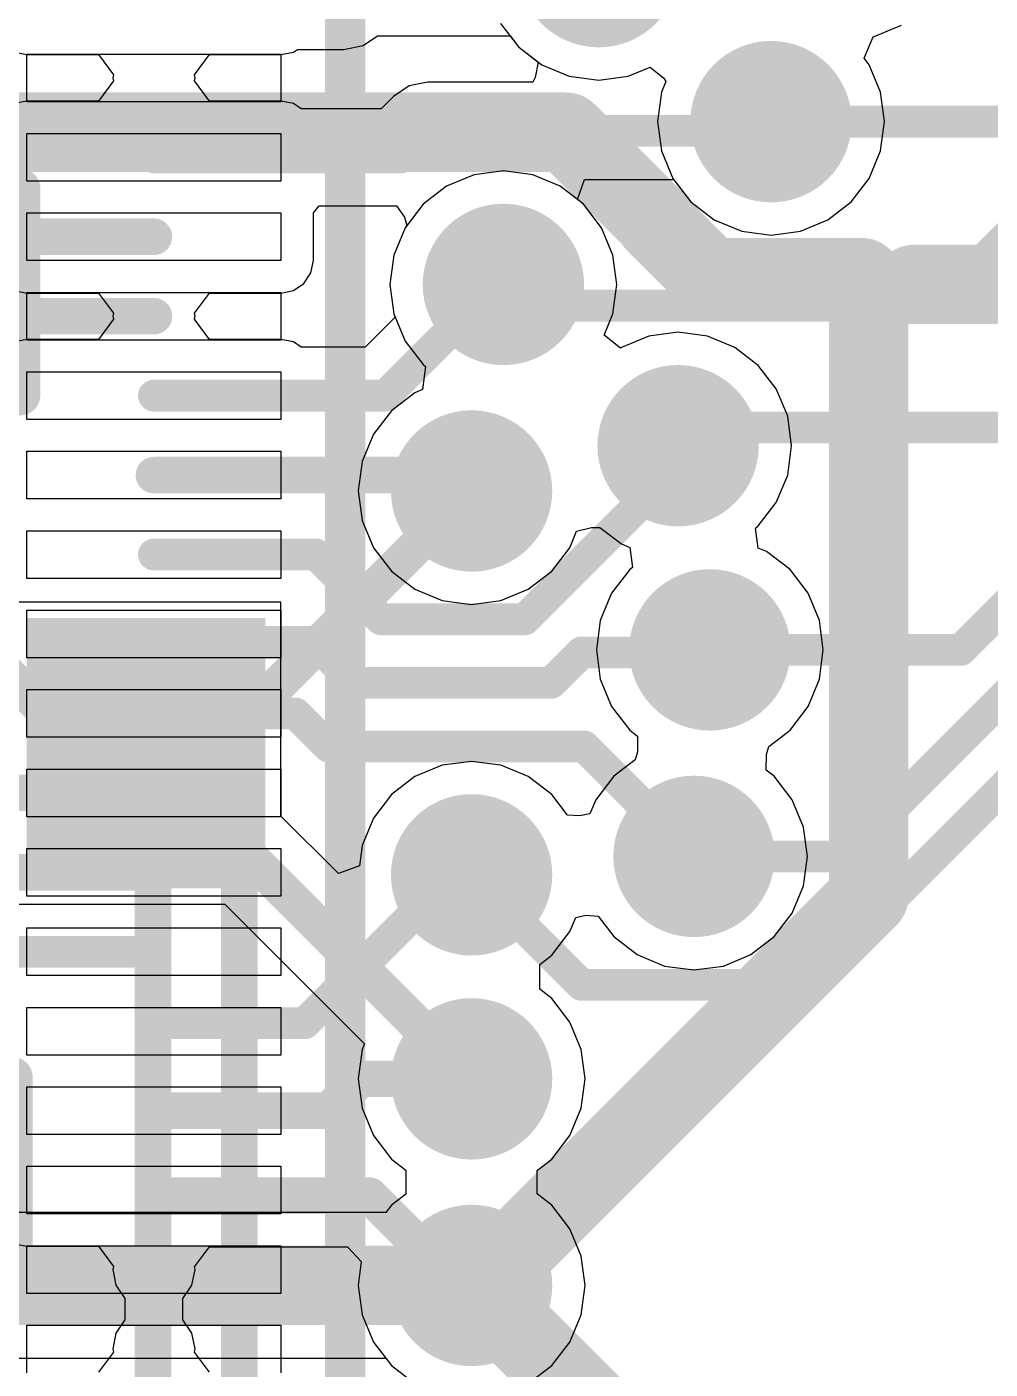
# Model space of a CAD drawing. Header units: millimetres. Extents: x 0 to 7.44, y -3.03 to 0.
# Drawn here: x 1.1614 to 1.4002, y -1.5522 to -1.2196 of the extents above; entities that cross this region are included whole.
import ezdxf

# ---------------------------------------------------------------- set-up
doc = ezdxf.new("R2010")
doc.units = ezdxf.units.MM
doc.header["$MEASUREMENT"] = 0
for name, color, linetype in [('BottomLayer', 5, 'Continuous'), ('BottomOverlay', 54, 'Continuous'), ('BottomPaste', 16, 'Continuous'), ('BottomSolder', 6, 'Continuous'), ('MidLayer1', 16, 'Continuous'), ('MidLayer2', 76, 'Continuous'), ('MultiLayer', 9, 'Continuous'), ('TopLayer', 1, 'Continuous'), ('TopOverlay', 2, 'Continuous'), ('ViaHoleLayer', 16, 'Continuous')]:
    doc.layers.add(name, color=color, linetype=linetype)

# ---------------------------------------------------------------- blocks, each defined once
blk = doc.blocks.new('EP4CE22E22C8N_31')
at = {"layer": 'TopLayer'}
for p, q in [((0.38976, 0.08268), (0.38976, 0.09449)), ((0.38976, 0.08268), (0.38976, 0.09449)), ((0.45276, 0.09449), (0.45276, 0.08268)), ((0.45276, 0.09449), (0.45276, 0.08268)), ((0.45276, 0.08268), (0.38976, 0.08268)), ((0.45276, 0.08268), (0.38976, 0.08268)), ((0.38976, 0.06299), (0.38976, 0.0748)), ((0.38976, 0.0748), (0.45276, 0.0748)), ((0.38976, 0.06299), (0.38976, 0.0748)), ((0.38976, 0.0748), (0.45276, 0.0748)), ((0.45276, 0.0748), (0.45276, 0.06299)), ((0.45276, 0.0748), (0.45276, 0.06299)), ((0.45276, 0.06299), (0.38976, 0.06299)), ((0.45276, 0.06299), (0.38976, 0.06299)), ((0.38976, 0.04331), (0.38976, 0.05512)), ((0.38976, 0.05512), (0.45276, 0.05512)), ((0.38976, 0.04331), (0.38976, 0.05512)), ((0.38976, 0.05512), (0.45276, 0.05512)), ((0.45276, 0.05512), (0.45276, 0.04331)), ((0.45276, 0.05512), (0.45276, 0.04331)), ((0.45276, 0.04331), (0.38976, 0.04331)), ((0.45276, 0.04331), (0.38976, 0.04331)), ((0.38976, 0.02362), (0.38976, 0.03543)), ((0.38976, 0.03543), (0.45276, 0.03543)), ((0.38976, 0.02362), (0.38976, 0.03543)), ((0.38976, 0.03543), (0.45276, 0.03543)), ((0.45276, 0.03543), (0.45276, 0.02362)), ((0.45276, 0.03543), (0.45276, 0.02362)), ((0.45276, 0.02362), (0.38976, 0.02362)), ((0.45276, 0.02362), (0.38976, 0.02362)), ((0.38976, 0.00394), (0.38976, 0.01575)), ((0.38976, 0.01575), (0.45276, 0.01575)), ((0.38976, 0.00394), (0.38976, 0.01575)), ((0.38976, 0.01575), (0.45276, 0.01575)), ((0.45276, 0.01575), (0.45276, 0.00394)), ((0.45276, 0.01575), (0.45276, 0.00394)), ((0.45276, 0.00394), (0.38976, 0.00394)), ((0.45276, 0.00394), (0.38976, 0.00394)), ((0.38976, -0.01575), (0.38976, -0.00394)), ((0.38976, -0.00394), (0.45276, -0.00394)), ((0.38976, -0.01575), (0.38976, -0.00394)), ((0.38976, -0.00394), (0.45276, -0.00394)), ((0.45276, -0.00394), (0.45276, -0.01575)), ((0.45276, -0.00394), (0.45276, -0.01575)), ((0.45276, -0.01575), (0.38976, -0.01575)), ((0.45276, -0.01575), (0.38976, -0.01575)), ((0.38976, -0.03543), (0.38976, -0.02362)), ((0.38976, -0.02362), (0.45276, -0.02362)), ((0.38976, -0.03543), (0.38976, -0.02362)), ((0.38976, -0.02362), (0.45276, -0.02362)), ((0.45276, -0.02362), (0.45276, -0.03543)), ((0.45276, -0.02362), (0.45276, -0.03543)), ((0.45276, -0.03543), (0.38976, -0.03543)), ((0.45276, -0.03543), (0.38976, -0.03543)), ((0.38976, -0.05512), (0.38976, -0.04331)), ((0.38976, -0.04331), (0.45276, -0.04331)), ((0.38976, -0.05512), (0.38976, -0.04331)), ((0.38976, -0.04331), (0.45276, -0.04331)), ((0.45276, -0.04331), (0.45276, -0.05512)), ((0.45276, -0.04331), (0.45276, -0.05512)), ((0.45276, -0.05512), (0.38976, -0.05512)), ((0.45276, -0.05512), (0.38976, -0.05512)), ((0.38976, -0.0748), (0.38976, -0.06299)), ((0.38976, -0.06299), (0.45276, -0.06299)), ((0.38976, -0.0748), (0.38976, -0.06299)), ((0.38976, -0.06299), (0.45276, -0.06299)), ((0.45276, -0.06299), (0.45276, -0.0748)), ((0.45276, -0.06299), (0.45276, -0.0748)), ((0.45276, -0.0748), (0.38976, -0.0748)), ((0.45276, -0.0748), (0.38976, -0.0748)), ((0.38976, -0.09449), (0.38976, -0.08268)), ((0.38976, -0.08268), (0.45276, -0.08268)), ((0.38976, -0.09449), (0.38976, -0.08268)), ((0.38976, -0.08268), (0.45276, -0.08268)), ((0.45276, -0.08268), (0.45276, -0.09449)), ((0.45276, -0.08268), (0.45276, -0.09449)), ((0.45276, -0.09449), (0.38976, -0.09449)), ((0.45276, -0.09449), (0.38976, -0.09449)), ((0.38976, -0.11417), (0.38976, -0.10236)), ((0.38976, -0.10236), (0.45276, -0.10236)), ((0.38976, -0.11417), (0.38976, -0.10236)), ((0.38976, -0.10236), (0.45276, -0.10236)), ((0.45276, -0.10236), (0.45276, -0.11417)), ((0.45276, -0.10236), (0.45276, -0.11417)), ((0.45276, -0.11417), (0.38976, -0.11417)), ((0.45276, -0.11417), (0.38976, -0.11417)), ((0.38976, -0.13386), (0.38976, -0.12205)), ((0.38976, -0.12205), (0.45276, -0.12205)), ((0.38976, -0.13386), (0.38976, -0.12205)), ((0.38976, -0.12205), (0.45276, -0.12205)), ((0.45276, -0.12205), (0.45276, -0.13386)), ((0.45276, -0.12205), (0.45276, -0.13386)), ((0.45276, -0.13386), (0.38976, -0.13386)), ((0.45276, -0.13386), (0.38976, -0.13386)), ((0.38976, -0.15354), (0.38976, -0.14173)), ((0.38976, -0.14173), (0.45276, -0.14173)), ((0.38976, -0.15354), (0.38976, -0.14173)), ((0.38976, -0.14173), (0.45276, -0.14173)), ((0.45276, -0.14173), (0.45276, -0.15354)), ((0.45276, -0.14173), (0.45276, -0.15354)), ((0.45276, -0.15354), (0.38976, -0.15354)), ((0.45276, -0.15354), (0.38976, -0.15354)), ((0.38976, -0.17323), (0.38976, -0.16142)), ((0.38976, -0.16142), (0.45276, -0.16142)), ((0.38976, -0.17323), (0.38976, -0.16142)), ((0.38976, -0.16142), (0.45276, -0.16142)), ((0.45276, -0.16142), (0.45276, -0.17323)), ((0.45276, -0.16142), (0.45276, -0.17323)), ((0.45276, -0.17323), (0.38976, -0.17323)), ((0.45276, -0.17323), (0.38976, -0.17323)), ((0.38976, -0.19291), (0.38976, -0.1811)), ((0.38976, -0.1811), (0.45276, -0.1811)), ((0.38976, -0.19291), (0.38976, -0.1811)), ((0.38976, -0.1811), (0.45276, -0.1811)), ((0.45276, -0.1811), (0.45276, -0.19291)), ((0.45276, -0.1811), (0.45276, -0.19291)), ((0.45276, -0.19291), (0.38976, -0.19291)), ((0.45276, -0.19291), (0.38976, -0.19291)), ((0.38976, -0.2126), (0.38976, -0.20079)), ((0.38976, -0.20079), (0.45276, -0.20079)), ((0.38976, -0.2126), (0.38976, -0.20079)), ((0.38976, -0.20079), (0.45276, -0.20079)), ((0.45276, -0.20079), (0.45276, -0.2126)), ((0.45276, -0.20079), (0.45276, -0.2126)), ((0.45276, -0.2126), (0.38976, -0.2126)), ((0.45276, -0.2126), (0.38976, -0.2126)), ((0.38976, -0.23228), (0.38976, -0.22047)), ((0.38976, -0.22047), (0.45276, -0.22047)), ((0.38976, -0.23228), (0.38976, -0.22047)), ((0.38976, -0.22047), (0.45276, -0.22047)), ((0.45276, -0.22047), (0.45276, -0.23228)), ((0.45276, -0.22047), (0.45276, -0.23228)), ((0.45276, -0.23228), (0.38976, -0.23228)), ((0.45276, -0.23228), (0.38976, -0.23228))]:
    blk.add_line(p, q, dxfattribs=at)
at = {"layer": 'TopLayer', "const_width": 0.0000005}
for points in [[(0.42126, 0.08858, 1), (0.42126, 0.08858, 1)], [(0.42126, 0.0689, 1), (0.42126, 0.0689, 1)], [(0.42126, 0.04921, 1), (0.42126, 0.04921, 1)], [(0.42126, 0.02953, 1), (0.42126, 0.02953, 1)], [(0.42126, 0.00984, 1), (0.42126, 0.00984, 1)], [(0.42126, -0.00984, 1), (0.42126, -0.00984, 1)], [(0.42126, -0.02953, 1), (0.42126, -0.02953, 1)], [(0.42126, -0.04921, 1), (0.42126, -0.04921, 1)], [(0.42126, -0.0689, 1), (0.42126, -0.0689, 1)], [(0.42126, -0.08858, 1), (0.42126, -0.08858, 1)], [(0.42126, -0.10827, 1), (0.42126, -0.10827, 1)], [(0.42126, -0.12795, 1), (0.42126, -0.12795, 1)], [(0.42126, -0.14764, 1), (0.42126, -0.14764, 1)], [(0.42126, -0.16732, 1), (0.42126, -0.16732, 1)], [(0.42126, -0.18701, 1), (0.42126, -0.18701, 1)], [(0.42126, -0.20669, 1), (0.42126, -0.20669, 1)], [(0.42126, -0.22638, 1), (0.42126, -0.22638, 1)]]:
    blk.add_lwpolyline(points, format="xyb", close=True, dxfattribs=at)
at = {"layer": 'TopOverlay', "const_width": 0.01}
blk.add_lwpolyline([(0.37389, 0.37398), (0.37389, -0.37398)], dxfattribs=at)
blk = doc.blocks.new('CAP_0805_B_128')
at = {"layer": 'BottomLayer'}
for points in [[(-0.05511, -0.02953), (-0.00393, -0.02953), (-0.05511, 0.02953), (-0.00393, 0.02953)], [(0.0197, -0.02953), (0.07088, -0.02953), (0.0197, 0.02953), (0.07088, 0.02953)]]:
    blk.add_solid(points, dxfattribs=at)
at = {"layer": 'BottomOverlay', "const_width": 0.01}
blk.add_lwpolyline([(-0.07088, 0.02557), (-0.07088, -0.02557)], dxfattribs=at)
at = {"layer": 'BottomOverlay', "const_width": 0.005}
for points in [[(-0.07338, 0.02557, 1), (-0.06838, 0.02557, 1)], [(-0.07338, -0.02557, 1), (-0.06838, -0.02557, 1)]]:
    blk.add_lwpolyline(points, format="xyb", close=True, dxfattribs=at)
at = {"layer": 'BottomPaste'}
for points in [[(-0.05511, -0.02953), (-0.00393, -0.02953), (-0.05511, 0.02953), (-0.00393, 0.02953)], [(0.0197, -0.02953), (0.07088, -0.02953), (0.0197, 0.02953), (0.07088, 0.02953)]]:
    blk.add_solid(points, dxfattribs=at)
at = {"layer": 'BottomSolder'}
for points in [[(-0.05911, -0.03353), (0.00007, -0.03353), (-0.05911, 0.03353), (0.00007, 0.03353)], [(0.0157, -0.03353), (0.07488, -0.03353), (0.0157, 0.03353), (0.07488, 0.03353)]]:
    blk.add_solid(points, dxfattribs=at)
blk = doc.blocks.new('RES_0805_B_168')
at = {"layer": 'BottomLayer'}
for points in [[(-0.06299, -0.02953), (-0.01181, -0.02953), (-0.06299, 0.02953), (-0.01181, 0.02953)], [(0.01181, -0.02953), (0.06299, -0.02953), (0.01181, 0.02953), (0.06299, 0.02953)]]:
    blk.add_solid(points, dxfattribs=at)
at = {"layer": 'BottomPaste'}
for points in [[(-0.06299, -0.02953), (-0.01181, -0.02953), (-0.06299, 0.02953), (-0.01181, 0.02953)], [(0.01181, -0.02953), (0.06299, -0.02953), (0.01181, 0.02953), (0.06299, 0.02953)]]:
    blk.add_solid(points, dxfattribs=at)
at = {"layer": 'BottomSolder'}
for points in [[(-0.06699, -0.03353), (-0.00781, -0.03353), (-0.06699, 0.03353), (-0.00781, 0.03353)], [(0.00781, -0.03353), (0.06699, -0.03353), (0.00781, 0.03353), (0.06699, 0.03353)]]:
    blk.add_solid(points, dxfattribs=at)
blk = doc.blocks.new('CAP_0805_B_169')
at = {"layer": 'BottomLayer'}
for points in [[(-0.05511, -0.02953), (-0.00393, -0.02953), (-0.05511, 0.02953), (-0.00393, 0.02953)], [(0.0197, -0.02953), (0.07088, -0.02953), (0.0197, 0.02953), (0.07088, 0.02953)]]:
    blk.add_solid(points, dxfattribs=at)
at = {"layer": 'BottomOverlay', "const_width": 0.01}
blk.add_lwpolyline([(-0.07088, 0.02557), (-0.07088, -0.02557)], dxfattribs=at)
at = {"layer": 'BottomOverlay', "const_width": 0.005}
for points in [[(-0.07338, 0.02557, 1), (-0.06838, 0.02557, 1)], [(-0.07338, -0.02557, 1), (-0.06838, -0.02557, 1)]]:
    blk.add_lwpolyline(points, format="xyb", close=True, dxfattribs=at)
at = {"layer": 'BottomPaste'}
for points in [[(-0.05511, -0.02953), (-0.00393, -0.02953), (-0.05511, 0.02953), (-0.00393, 0.02953)], [(0.0197, -0.02953), (0.07088, -0.02953), (0.0197, 0.02953), (0.07088, 0.02953)]]:
    blk.add_solid(points, dxfattribs=at)
at = {"layer": 'BottomSolder'}
for points in [[(-0.05911, -0.03353), (0.00007, -0.03353), (-0.05911, 0.03353), (0.00007, 0.03353)], [(0.0157, -0.03353), (0.07488, -0.03353), (0.0157, 0.03353), (0.07488, 0.03353)]]:
    blk.add_solid(points, dxfattribs=at)

msp = doc.modelspace()

# ---------------------------------------------------------------- linework, layer by layer
at = {"layer": 'BottomLayer'}
for p, q in [((1.2788, -1.21878), (1.28327, -1.2246)), ((1.37145, -1.22204), (1.37823, -1.21923)), ((1.36894, -1.22741), (1.37115, -1.22208)), ((1.37115, -1.22208), (1.37145, -1.22204)), ((1.28327, -1.2246), (1.28909, -1.22907)), ((1.28909, -1.22907), (1.29587, -1.23188)), ((1.31042, -1.23188), (1.31588, -1.22962)), ((1.31588, -1.22962), (1.31932, -1.23236)), ((1.37021, -1.22907), (1.36894, -1.22741)), ((1.37302, -1.23585), (1.37021, -1.22907)), ((1.29587, -1.23188), (1.30315, -1.23284)), ((1.30315, -1.23284), (1.31042, -1.23188)), ((1.31983, -1.23315), (1.31871, -1.23585)), ((1.31932, -1.23236), (1.31983, -1.23315)), ((1.31871, -1.23585), (1.31775, -1.24313)), ((1.37398, -1.24313), (1.37302, -1.23585)), ((1.31775, -1.24313), (1.31871, -1.2504)), ((1.37302, -1.2504), (1.37398, -1.24313)), ((1.31871, -1.2504), (1.32152, -1.25718)), ((1.37021, -1.25718), (1.37302, -1.2504)), ((1.27225, -1.25631), (1.26547, -1.25912)), ((1.27953, -1.25535), (1.27225, -1.25631)), ((1.2868, -1.25631), (1.27953, -1.25535)), ((1.29358, -1.25912), (1.2868, -1.25631)), ((1.32152, -1.25718), (1.32599, -1.26301)), ((1.36575, -1.26301), (1.37021, -1.25718)), ((1.26547, -1.25912), (1.25965, -1.26358)), ((1.29941, -1.26358), (1.29358, -1.25912)), ((1.25965, -1.26358), (1.25518, -1.26941)), ((1.30388, -1.26941), (1.29941, -1.26358)), ((1.32599, -1.26301), (1.33181, -1.26747)), ((1.35992, -1.26747), (1.36575, -1.26301)), ((1.25518, -1.26941), (1.25237, -1.27619)), ((1.30668, -1.27619), (1.30388, -1.26941)), ((1.33181, -1.26747), (1.33859, -1.27028)), ((1.33859, -1.27028), (1.34587, -1.27124)), ((1.34587, -1.27124), (1.35314, -1.27028)), ((1.35314, -1.27028), (1.35992, -1.26747)), ((1.25237, -1.27619), (1.25141, -1.28346)), ((1.30764, -1.28346), (1.30668, -1.27619)), ((1.25141, -1.28346), (1.25237, -1.29074)), ((1.30668, -1.29074), (1.30764, -1.28346)), ((1.25237, -1.29074), (1.25518, -1.29752)), ((1.30448, -1.29607), (1.30668, -1.29074)), ((1.30859, -1.29922), (1.30448, -1.29607)), ((1.31556, -1.29626), (1.30877, -1.29907)), ((1.32283, -1.2953), (1.31556, -1.29626)), ((1.33011, -1.29626), (1.32283, -1.2953)), ((1.33689, -1.29907), (1.33011, -1.29626)), ((1.25518, -1.29752), (1.25965, -1.30334)), ((1.30877, -1.29907), (1.30859, -1.29922)), ((1.34271, -1.30354), (1.33689, -1.29907)), ((1.26023, -1.30379), (1.25948, -1.30952)), ((1.25965, -1.30334), (1.26023, -1.30379)), ((1.34718, -1.30936), (1.34271, -1.30354)), ((1.25759, -1.3103), (1.25177, -1.31476)), ((1.25948, -1.30952), (1.25759, -1.3103)), ((1.34999, -1.31614), (1.34718, -1.30936)), ((1.25177, -1.31476), (1.2473, -1.32059)), ((1.35095, -1.32342), (1.34999, -1.31614)), ((1.2473, -1.32059), (1.24449, -1.32737)), ((1.34999, -1.3307), (1.35095, -1.32342)), ((1.24449, -1.32737), (1.24354, -1.33464)), ((1.34718, -1.33748), (1.34999, -1.3307)), ((1.24354, -1.33464), (1.24449, -1.34192)), ((1.34271, -1.3433), (1.34718, -1.33748)), ((1.24449, -1.34192), (1.2473, -1.3487)), ((1.29768, -1.34464), (1.30139, -1.3437)), ((1.30139, -1.3437), (1.30343, -1.34366)), ((1.30343, -1.34366), (1.30877, -1.34777)), ((1.34201, -1.34384), (1.34271, -1.3433)), ((1.296, -1.3487), (1.29768, -1.34464)), ((1.34266, -1.3488), (1.34201, -1.34384)), ((1.2473, -1.3487), (1.25177, -1.35452)), ((1.29153, -1.35452), (1.296, -1.3487)), ((1.30877, -1.34777), (1.31088, -1.34864)), ((1.31088, -1.34864), (1.31153, -1.3536)), ((1.34477, -1.34967), (1.34266, -1.3488)), ((1.35059, -1.35414), (1.34477, -1.34967)), ((1.31153, -1.3536), (1.31083, -1.35414)), ((1.25177, -1.35452), (1.25759, -1.35899)), ((1.28571, -1.35899), (1.29153, -1.35452)), ((1.31083, -1.35414), (1.30636, -1.35996)), ((1.35506, -1.35996), (1.35059, -1.35414)), ((1.25759, -1.35899), (1.26437, -1.3618)), ((1.27893, -1.3618), (1.28571, -1.35899)), ((1.30636, -1.35996), (1.30355, -1.36674)), ((1.35787, -1.36674), (1.35506, -1.35996)), ((1.22441, -1.3622), (1.15748, -1.3622)), ((1.22441, -1.41519), (1.22441, -1.3622)), ((1.26437, -1.3618), (1.27165, -1.36276)), ((1.27165, -1.36276), (1.27893, -1.3618)), ((1.30355, -1.36674), (1.30259, -1.37402)), ((1.35882, -1.37402), (1.35787, -1.36674)), ((1.30259, -1.37402), (1.30355, -1.38129)), ((1.35787, -1.38129), (1.35882, -1.37402)), ((1.30355, -1.38129), (1.30636, -1.38807)), ((1.35506, -1.38807), (1.35787, -1.38129)), ((1.30636, -1.38807), (1.31083, -1.3939)), ((1.35059, -1.3939), (1.35506, -1.38807)), ((1.31083, -1.3939), (1.31279, -1.3954)), ((1.31279, -1.3954), (1.31273, -1.39926)), ((1.34529, -1.39797), (1.35059, -1.3939)), ((1.31273, -1.39926), (1.31219, -1.40124)), ((1.34469, -1.40381), (1.34474, -1.39995)), ((1.34474, -1.39995), (1.34529, -1.39797)), ((1.26438, -1.4026), (1.2576, -1.40541)), ((1.27165, -1.40165), (1.26438, -1.4026)), ((1.27893, -1.4026), (1.27165, -1.40165)), ((1.28571, -1.40541), (1.27893, -1.4026)), ((1.31219, -1.40124), (1.30689, -1.40531)), ((1.2576, -1.40541), (1.25177, -1.40988)), ((1.29153, -1.40988), (1.28571, -1.40541)), ((1.30689, -1.40531), (1.30242, -1.41114)), ((1.34665, -1.40531), (1.34469, -1.40381)), ((1.35112, -1.41114), (1.34665, -1.40531)), ((1.25177, -1.40988), (1.24731, -1.4157)), ((1.29543, -1.41496), (1.29153, -1.40988)), ((1.30242, -1.41114), (1.30097, -1.41464)), ((1.35393, -1.41792), (1.35112, -1.41114)), ((1.23867, -1.42945), (1.22441, -1.41519)), ((1.24731, -1.4157), (1.2445, -1.42248)), ((1.29847, -1.41517), (1.29543, -1.41496)), ((1.30097, -1.41464), (1.29847, -1.41517)), ((1.35488, -1.42519), (1.35393, -1.41792)), ((1.2445, -1.42248), (1.24383, -1.42754)), ((1.35393, -1.43247), (1.35488, -1.42519)), ((1.24383, -1.42754), (1.23867, -1.42945)), ((1.35112, -1.43925), (1.35393, -1.43247)), ((1.15748, -1.43701), (1.21046, -1.43701)), ((1.21046, -1.43701), (1.24508, -1.47163)), ((1.29745, -1.44032), (1.29995, -1.43978)), ((1.29995, -1.43978), (1.303, -1.44)), ((1.303, -1.44), (1.30689, -1.44507)), ((1.34665, -1.44507), (1.35112, -1.43925)), ((1.296, -1.44382), (1.29745, -1.44032)), ((1.29153, -1.44964), (1.296, -1.44382)), ((1.30689, -1.44507), (1.31271, -1.44954)), ((1.34083, -1.44954), (1.34665, -1.44507)), ((1.28854, -1.45194), (1.29153, -1.44964)), ((1.31271, -1.44954), (1.31949, -1.45235)), ((1.33405, -1.45235), (1.34083, -1.44954)), ((1.28854, -1.45813), (1.28854, -1.45194)), ((1.31949, -1.45235), (1.32677, -1.45331)), ((1.32677, -1.45331), (1.33405, -1.45235)), ((1.29153, -1.46043), (1.28854, -1.45813)), ((1.296, -1.46626), (1.29153, -1.46043)), ((1.29881, -1.47304), (1.296, -1.46626)), ((1.2445, -1.47304), (1.24354, -1.48032)), ((1.24508, -1.47163), (1.2445, -1.47304)), ((1.29977, -1.48032), (1.29881, -1.47304)), ((1.24354, -1.48032), (1.2445, -1.48759)), ((1.29881, -1.48759), (1.29977, -1.48032)), ((1.2445, -1.48759), (1.24731, -1.49437)), ((1.296, -1.49437), (1.29881, -1.48759)), ((1.24731, -1.49437), (1.25177, -1.50019)), ((1.29153, -1.50019), (1.296, -1.49437)), ((1.25177, -1.50019), (1.25531, -1.50291)), ((1.25531, -1.50291), (1.25538, -1.50304)), ((1.25538, -1.50304), (1.25538, -1.50877)), ((1.28793, -1.50304), (1.288, -1.50291)), ((1.28793, -1.50877), (1.28793, -1.50304)), ((1.288, -1.50291), (1.29153, -1.50019)), ((1.25531, -1.50891), (1.25177, -1.51162)), ((1.25538, -1.50877), (1.25531, -1.50891)), ((1.288, -1.50891), (1.28793, -1.50877)), ((1.29153, -1.51162), (1.288, -1.50891)), ((1.25177, -1.51162), (1.25038, -1.51343)), ((1.296, -1.51744), (1.29153, -1.51162)), ((1.25038, -1.51343), (1.15001, -1.51343)), ((1.29881, -1.52422), (1.296, -1.51744)), ((1.29977, -1.5315), (1.29881, -1.52422)), ((1.29881, -1.53877), (1.29977, -1.5315)), ((1.296, -1.54555), (1.29881, -1.53877)), ((1.29153, -1.55138), (1.296, -1.54555)), ((1.14253, -1.54956), (1.25038, -1.54956)), ((1.25038, -1.54956), (1.25177, -1.55138)), ((1.25177, -1.55138), (1.2576, -1.55584)), ((1.28571, -1.55584), (1.29153, -1.55138))]:
    msp.add_line(p, q, dxfattribs=at)
for points, const_width in [([(1.29315, -1.20472, 1), (1.31315, -1.20472, 1)], 0.02), ([(1.33587, -1.24313, 1), (1.35587, -1.24313, 1)], 0.02), ([(1.26953, -1.28346, 1), (1.28953, -1.28346, 1)], 0.02), ([(1.31283, -1.32342, 1), (1.33283, -1.32342, 1)], 0.02), ([(1.26165, -1.33464, 1), (1.28165, -1.33464, 1)], 0.02), ([(1.32071, -1.37402, 1), (1.34071, -1.37402, 1)], 0.02), ([(1.18868, -1.39961, 1), (1.19321, -1.39961, 1)], 0.00453), ([(1.31677, -1.42519, 1), (1.33677, -1.42519, 1)], 0.02), ([(1.26165, -1.42976, 1), (1.28165, -1.42976, 1)], 0.02), ([(1.26165, -1.48032, 1), (1.28165, -1.48032, 1)], 0.02), ([(1.26939, -1.48031, 1), (1.27392, -1.48031, 1)], 0.00453), ([(1.26939, -1.48032, 1), (1.27392, -1.48032, 1)], 0.00453), ([(1.26939, -1.48031, 1), (1.27392, -1.48031, 1)], 0.00453), ([(1.26165, -1.5315, 1), (1.28165, -1.5315, 1)], 0.02), ([(1.26673, -1.5315, 1), (1.27657, -1.5315, 1)], 0.00984)]:
    msp.add_lwpolyline(points, format="xyb", close=True, dxfattribs=dict(at, const_width=const_width))
for points, const_width in [([(1.19094, -1.39961), (1.27165, -1.48031)], 0.00906), ([(1.27165, -1.48032), (1.27165, -1.48031)], 0.00906), ([(1.14253, -1.5315), (1.27165, -1.5315)], 0.01969)]:
    msp.add_lwpolyline(points, dxfattribs=dict(at, const_width=const_width))
at = {"layer": 'MidLayer1'}
for points, const_width in [([(1.29315, -1.20472, 1), (1.31315, -1.20472, 1)], 0.02), ([(1.33587, -1.24313, 1), (1.35587, -1.24313, 1)], 0.02), ([(1.3439, -1.24313, 1), (1.34783, -1.24313, 1)], 0.00394), ([(1.26953, -1.28346, 1), (1.28953, -1.28346, 1)], 0.02), ([(1.27756, -1.28346, 1), (1.2815, -1.28346, 1)], 0.00394), ([(1.28281, -1.28872, 1), (1.28675, -1.28872, 1)], 0.00394), ([(1.28281, -1.28872, 1), (1.28675, -1.28872, 1)], 0.00394), ([(1.31283, -1.32342, 1), (1.33283, -1.32342, 1)], 0.02), ([(1.26165, -1.33464, 1), (1.28165, -1.33464, 1)], 0.02), ([(1.32539, -1.3189, 1), (1.32932, -1.3189, 1)], 0.00394), ([(1.32539, -1.3189, 1), (1.32932, -1.3189, 1)], 0.00394), ([(1.32086, -1.32342, 1), (1.3248, -1.32342, 1)], 0.00394), ([(1.32071, -1.37402, 1), (1.34071, -1.37402, 1)], 0.02), ([(1.32874, -1.37402, 1), (1.33268, -1.37402, 1)], 0.00394), ([(1.39094, -1.37402, 1), (1.39488, -1.37402, 1)], 0.00394), ([(1.39094, -1.37402, 1), (1.39488, -1.37402, 1)], 0.00394), ([(1.31677, -1.42519, 1), (1.33677, -1.42519, 1)], 0.02), ([(1.26165, -1.42976, 1), (1.28165, -1.42976, 1)], 0.02), ([(1.3248, -1.42519, 1), (1.32874, -1.42519, 1)], 0.00394), ([(1.36204, -1.42519, 1), (1.36597, -1.42519, 1)], 0.00394), ([(1.36204, -1.42519, 1), (1.36597, -1.42519, 1)], 0.00394), ([(1.26969, -1.42976, 1), (1.27362, -1.42976, 1)], 0.00394), ([(1.29693, -1.45701, 1), (1.30087, -1.45701, 1)], 0.00394), ([(1.29693, -1.45701, 1), (1.30087, -1.45701, 1)], 0.00394), ([(1.3525, -1.45701, 1), (1.35643, -1.45701, 1)], 0.00394), ([(1.3525, -1.45701, 1), (1.35643, -1.45701, 1)], 0.00394), ([(1.26165, -1.48032, 1), (1.28165, -1.48032, 1)], 0.02), ([(1.26165, -1.5315, 1), (1.28165, -1.5315, 1)], 0.02)]:
    msp.add_lwpolyline(points, format="xyb", close=True, dxfattribs=dict(at, const_width=const_width))
at = {"layer": 'MidLayer1', "const_width": 0.00787}
for points in [[(1.34587, -1.24313), (1.44944, -1.24313)], [(1.27953, -1.28346), (1.28478, -1.28872)], [(1.28478, -1.28872), (1.86874, -1.28872)], [(1.32283, -1.32342), (1.32735, -1.3189)], [(1.32735, -1.3189), (1.88583, -1.3189)], [(1.39291, -1.37402), (1.43228, -1.33465)], [(1.364, -1.42519), (1.4388, -1.35039)], [(1.35446, -1.45701), (1.44533, -1.36614)], [(1.33071, -1.37402), (1.39291, -1.37402)], [(1.32677, -1.42519), (1.364, -1.42519)], [(1.27165, -1.42976), (1.2989, -1.45701)], [(1.2989, -1.45701), (1.35446, -1.45701)]]:
    msp.add_lwpolyline(points, dxfattribs=at)
at = {"layer": 'MidLayer2'}
for points, const_width in [([(1.29315, -1.20472, 1), (1.31315, -1.20472, 1)], 0.02), ([(1.33587, -1.24313, 1), (1.35587, -1.24313, 1)], 0.02), ([(1.29023, -1.24575, 1), (1.30007, -1.24575, 1)], 0.00984), ([(1.29023, -1.24575, 1), (1.30007, -1.24575, 1)], 0.00984), ([(1.31232, -1.26784, 1), (1.32217, -1.26784, 1)], 0.00984), ([(1.31232, -1.26784, 1), (1.32217, -1.26784, 1)], 0.00984), ([(1.31232, -1.26822, 1), (1.32217, -1.26822, 1)], 0.00984), ([(1.31232, -1.26822, 1), (1.32217, -1.26822, 1)], 0.00984), ([(1.26953, -1.28346, 1), (1.28953, -1.28346, 1)], 0.02), ([(1.32591, -1.28181, 1), (1.33576, -1.28181, 1)], 0.00984), ([(1.32591, -1.28181, 1), (1.33576, -1.28181, 1)], 0.00984), ([(1.3635, -1.28181, 1), (1.37335, -1.28181, 1)], 0.00984), ([(1.3635, -1.28181, 1), (1.37335, -1.28181, 1)], 0.00984), ([(1.36516, -1.28346, 1), (1.375, -1.28346, 1)], 0.00984), ([(1.36516, -1.28346, 1), (1.375, -1.28346, 1)], 0.00984), ([(1.37637, -1.28346, 1), (1.38621, -1.28346, 1)], 0.00984), ([(1.39583, -1.28346, 1), (1.40567, -1.28346, 1)], 0.00984), ([(1.39583, -1.28346, 1), (1.40567, -1.28346, 1)], 0.00984), ([(1.31283, -1.32342, 1), (1.33283, -1.32342, 1)], 0.02), ([(1.26165, -1.33464, 1), (1.28165, -1.33464, 1)], 0.02), ([(1.26939, -1.33464, 1), (1.27391, -1.33464, 1)], 0.00453), ([(1.32071, -1.37402, 1), (1.34071, -1.37402, 1)], 0.02), ([(1.21184, -1.39219, 1), (1.21637, -1.39219, 1)], 0.00453), ([(1.21184, -1.39219, 1), (1.21637, -1.39219, 1)], 0.00453), ([(1.31677, -1.42519, 1), (1.33677, -1.42519, 1)], 0.02), ([(1.26165, -1.42976, 1), (1.28165, -1.42976, 1)], 0.02), ([(1.19042, -1.41599, 1), (1.19495, -1.41599, 1)], 0.00453), ([(1.19042, -1.41599, 1), (1.19495, -1.41599, 1)], 0.00453), ([(1.36516, -1.43523, 1), (1.375, -1.43523, 1)], 0.00984), ([(1.36516, -1.43523, 1), (1.375, -1.43523, 1)], 0.00984), ([(1.26165, -1.48032, 1), (1.28165, -1.48032, 1)], 0.02), ([(1.26165, -1.5315, 1), (1.28165, -1.5315, 1)], 0.02), ([(1.26673, -1.5315, 1), (1.27657, -1.5315, 1)], 0.00984), ([(1.26889, -1.5315, 1), (1.27873, -1.5315, 1)], 0.00984), ([(1.26889, -1.5315, 1), (1.27873, -1.5315, 1)], 0.00984), ([(1.26889, -1.5315, 1), (1.27873, -1.5315, 1)], 0.00984), ([(1.26889, -1.53365, 1), (1.27873, -1.53365, 1)], 0.00984), ([(1.26889, -1.53365, 1), (1.27873, -1.53365, 1)], 0.00984)]:
    msp.add_lwpolyline(points, format="xyb", close=True, dxfattribs=dict(at, const_width=const_width))
for points, const_width in [([(1.40075, -1.28346), (1.4492, -1.23502)], 0.01969), ([(1.14401, -1.24575), (1.29515, -1.24575)], 0.01969), ([(1.29515, -1.24575), (1.31724, -1.26784)], 0.01969), ([(1.31724, -1.26822), (1.31724, -1.26784)], 0.01969), ([(1.31724, -1.26822), (1.33083, -1.28181)], 0.01969), ([(1.33083, -1.28181), (1.36843, -1.28181)], 0.01969), ([(1.36843, -1.28181), (1.37008, -1.28346)], 0.01969), ([(1.37008, -1.43523), (1.37008, -1.28346)], 0.01969), ([(1.38129, -1.28346), (1.40075, -1.28346)], 0.01969), ([(1.06878, -1.29208), (1.19269, -1.41599)], 0.00906), ([(1.2141, -1.39219), (1.27165, -1.33464)], 0.00906), ([(1.2141, -1.58991), (1.2141, -1.39219)], 0.00906), ([(1.19269, -1.58639), (1.19269, -1.41599)], 0.00906), ([(1.27381, -1.5315), (1.37008, -1.43523)], 0.01969), ([(1.27165, -1.5315), (1.27381, -1.5315)], 0.01969), ([(1.27381, -1.53365), (1.27381, -1.5315)], 0.01969), ([(1.27381, -1.53365), (1.31268, -1.57252)], 0.01969)]:
    msp.add_lwpolyline(points, dxfattribs=dict(at, const_width=const_width))
at = {"layer": 'MultiLayer', "const_width": 0.02}
for points in [[(1.29315, -1.20472, 1), (1.31315, -1.20472, 1)], [(1.33587, -1.24313, 1), (1.35587, -1.24313, 1)], [(1.26953, -1.28346, 1), (1.28953, -1.28346, 1)], [(1.31283, -1.32342, 1), (1.33283, -1.32342, 1)], [(1.26165, -1.33464, 1), (1.28165, -1.33464, 1)], [(1.32071, -1.37402, 1), (1.34071, -1.37402, 1)], [(1.31677, -1.42519, 1), (1.33677, -1.42519, 1)], [(1.26165, -1.42976, 1), (1.28165, -1.42976, 1)], [(1.26165, -1.48032, 1), (1.28165, -1.48032, 1)], [(1.26165, -1.5315, 1), (1.28165, -1.5315, 1)]]:
    msp.add_lwpolyline(points, format="xyb", close=True, dxfattribs=at)
at = {"layer": 'TopLayer'}
for p, q in [((1.37145, -1.22204), (1.37823, -1.21923)), ((1.24474, -1.22428), (1.24831, -1.2219)), ((1.24831, -1.2219), (1.28119, -1.2219)), ((1.28119, -1.2219), (1.28327, -1.2246)), ((1.36894, -1.22741), (1.37115, -1.22208)), ((1.37115, -1.22208), (1.37145, -1.22204)), ((1.15835, -1.22592), (1.16142, -1.22653)), ((1.16142, -1.22653), (1.17917, -1.22653)), ((1.17917, -1.22653), (1.18287, -1.23153)), ((1.20296, -1.23153), (1.20665, -1.22653)), ((1.20665, -1.22653), (1.22441, -1.22653)), ((1.22441, -1.22653), (1.22748, -1.22592)), ((1.22748, -1.22592), (1.2285, -1.22524)), ((1.2285, -1.22524), (1.23991, -1.22524)), ((1.23991, -1.22524), (1.24474, -1.22428)), ((1.28327, -1.2246), (1.28815, -1.22835)), ((1.28815, -1.22835), (1.28743, -1.23223)), ((1.37021, -1.22907), (1.36894, -1.22741)), ((1.37302, -1.23585), (1.37021, -1.22907)), ((1.18287, -1.23303), (1.17917, -1.23803)), ((1.18287, -1.23153), (1.18272, -1.23228)), ((1.18272, -1.23228), (1.18287, -1.23303)), ((1.20311, -1.23228), (1.20296, -1.23153)), ((1.20296, -1.23303), (1.20311, -1.23228)), ((1.20665, -1.23803), (1.20296, -1.23303)), ((1.2608, -1.23335), (1.25619, -1.23427)), ((1.28684, -1.23335), (1.2608, -1.23335)), ((1.28743, -1.23223), (1.28684, -1.23335)), ((1.25228, -1.23688), (1.24924, -1.23993)), ((1.25619, -1.23427), (1.25228, -1.23688)), ((1.37398, -1.24313), (1.37302, -1.23585)), ((1.16142, -1.23803), (1.15835, -1.23865)), ((1.17917, -1.23803), (1.16142, -1.23803)), ((1.22441, -1.23803), (1.20665, -1.23803)), ((1.22748, -1.23865), (1.22441, -1.23803)), ((1.2294, -1.23993), (1.22748, -1.23865)), ((1.24924, -1.23993), (1.2294, -1.23993)), ((1.37302, -1.2504), (1.37398, -1.24313)), ((1.37021, -1.25718), (1.37302, -1.2504)), ((1.36575, -1.26301), (1.37021, -1.25718)), ((1.29791, -1.26244), (1.29961, -1.25744)), ((1.29961, -1.25744), (1.32171, -1.25744)), ((1.32171, -1.25744), (1.32599, -1.26301)), ((1.29941, -1.26358), (1.29791, -1.26244)), ((1.30388, -1.26941), (1.29941, -1.26358)), ((1.32599, -1.26301), (1.33181, -1.26747)), ((1.35992, -1.26747), (1.36575, -1.26301)), ((1.23244, -1.26575), (1.23386, -1.26401)), ((1.23244, -1.27756), (1.23244, -1.26575)), ((1.23386, -1.26401), (1.25302, -1.26401)), ((1.25302, -1.26401), (1.25504, -1.26681)), ((1.25504, -1.26681), (1.25562, -1.26883)), ((1.25518, -1.26941), (1.25237, -1.27619)), ((1.25562, -1.26883), (1.25518, -1.26941)), ((1.30668, -1.27619), (1.30388, -1.26941)), ((1.33181, -1.26747), (1.33859, -1.27028)), ((1.33859, -1.27028), (1.34587, -1.27124)), ((1.34587, -1.27124), (1.35314, -1.27028)), ((1.35314, -1.27028), (1.35992, -1.26747)), ((1.25237, -1.27619), (1.25141, -1.28346)), ((1.30764, -1.28346), (1.30668, -1.27619)), ((1.23183, -1.28063), (1.23244, -1.27756)), ((1.22748, -1.28498), (1.23009, -1.28324)), ((1.23009, -1.28324), (1.23183, -1.28063)), ((1.25141, -1.28346), (1.25237, -1.29074)), ((1.30668, -1.29074), (1.30764, -1.28346)), ((1.15835, -1.28498), (1.16142, -1.28559)), ((1.16142, -1.28559), (1.17917, -1.28559)), ((1.17917, -1.28559), (1.18287, -1.29059)), ((1.20296, -1.29059), (1.20665, -1.28559)), ((1.20665, -1.28559), (1.22441, -1.28559)), ((1.22441, -1.28559), (1.22748, -1.28498)), ((1.18287, -1.29209), (1.17917, -1.29709)), ((1.18287, -1.29059), (1.18272, -1.29134)), ((1.18272, -1.29134), (1.18287, -1.29209)), ((1.20311, -1.29134), (1.20296, -1.29059)), ((1.20296, -1.29209), (1.20311, -1.29134)), ((1.20665, -1.29709), (1.20296, -1.29209)), ((1.25271, -1.29156), (1.24529, -1.29898)), ((1.25237, -1.29074), (1.25271, -1.29156)), ((1.30448, -1.29607), (1.30668, -1.29074)), ((1.16142, -1.29709), (1.15835, -1.2977)), ((1.17917, -1.29709), (1.16142, -1.29709)), ((1.22441, -1.29709), (1.20665, -1.29709)), ((1.22748, -1.2977), (1.22441, -1.29709)), ((1.30859, -1.29922), (1.30448, -1.29607)), ((1.31556, -1.29626), (1.30877, -1.29907)), ((1.32283, -1.2953), (1.31556, -1.29626)), ((1.33011, -1.29626), (1.32283, -1.2953)), ((1.33689, -1.29907), (1.33011, -1.29626)), ((1.2294, -1.29898), (1.22748, -1.2977)), ((1.24529, -1.29898), (1.2294, -1.29898)), ((1.30877, -1.29907), (1.30859, -1.29922)), ((1.34271, -1.30354), (1.33689, -1.29907)), ((1.34718, -1.30936), (1.34271, -1.30354)), ((1.34999, -1.31614), (1.34718, -1.30936)), ((1.35095, -1.32342), (1.34999, -1.31614)), ((1.34999, -1.3307), (1.35095, -1.32342)), ((1.34718, -1.33748), (1.34999, -1.3307)), ((1.34271, -1.3433), (1.34718, -1.33748)), ((1.34201, -1.34384), (1.34271, -1.3433)), ((1.34266, -1.3488), (1.34201, -1.34384)), ((1.34477, -1.34967), (1.34266, -1.3488)), ((1.35059, -1.35414), (1.34477, -1.34967)), ((1.35506, -1.35996), (1.35059, -1.35414)), ((1.35787, -1.36674), (1.35506, -1.35996)), ((1.35882, -1.37402), (1.35787, -1.36674)), ((1.35787, -1.38129), (1.35882, -1.37402)), ((1.35506, -1.38807), (1.35787, -1.38129)), ((1.35059, -1.3939), (1.35506, -1.38807)), ((1.34529, -1.39797), (1.35059, -1.3939)), ((1.34469, -1.40381), (1.34474, -1.39995)), ((1.34474, -1.39995), (1.34529, -1.39797)), ((1.34665, -1.40531), (1.34469, -1.40381)), ((1.35112, -1.41114), (1.34665, -1.40531)), ((1.35393, -1.41792), (1.35112, -1.41114)), ((1.35488, -1.42519), (1.35393, -1.41792)), ((1.35393, -1.43247), (1.35488, -1.42519)), ((1.35112, -1.43925), (1.35393, -1.43247)), ((1.29745, -1.44032), (1.29995, -1.43978)), ((1.29995, -1.43978), (1.303, -1.44)), ((1.303, -1.44), (1.30689, -1.44507)), ((1.34665, -1.44507), (1.35112, -1.43925)), ((1.296, -1.44382), (1.29745, -1.44032)), ((1.29153, -1.44964), (1.296, -1.44382)), ((1.30689, -1.44507), (1.31271, -1.44954)), ((1.34083, -1.44954), (1.34665, -1.44507)), ((1.28854, -1.45194), (1.29153, -1.44964)), ((1.31271, -1.44954), (1.31949, -1.45235)), ((1.33405, -1.45235), (1.34083, -1.44954)), ((1.28854, -1.45813), (1.28854, -1.45194)), ((1.31949, -1.45235), (1.32677, -1.45331)), ((1.32677, -1.45331), (1.33405, -1.45235)), ((1.29153, -1.46043), (1.28854, -1.45813)), ((1.296, -1.46626), (1.29153, -1.46043)), ((1.29881, -1.47304), (1.296, -1.46626)), ((1.29977, -1.48032), (1.29881, -1.47304)), ((1.29881, -1.48759), (1.29977, -1.48032)), ((1.296, -1.49437), (1.29881, -1.48759)), ((1.29153, -1.50019), (1.296, -1.49437)), ((1.28793, -1.50304), (1.288, -1.50291)), ((1.28793, -1.50877), (1.28793, -1.50304)), ((1.288, -1.50291), (1.29153, -1.50019)), ((1.288, -1.50891), (1.28793, -1.50877)), ((1.29153, -1.51162), (1.288, -1.50891)), ((1.296, -1.51744), (1.29153, -1.51162)), ((1.29881, -1.52422), (1.296, -1.51744)), ((1.15835, -1.5212), (1.16142, -1.52181)), ((1.16142, -1.52181), (1.17917, -1.52181)), ((1.17917, -1.52181), (1.18287, -1.52681)), ((1.20298, -1.5269), (1.20671, -1.5219)), ((1.20671, -1.5219), (1.2409, -1.5219)), ((1.2409, -1.5219), (1.24432, -1.52559)), ((1.24432, -1.52559), (1.24354, -1.5315)), ((1.29977, -1.5315), (1.29881, -1.52422)), ((1.18287, -1.52681), (1.18272, -1.52756)), ((1.18272, -1.52756), (1.18349, -1.53146)), ((1.20233, -1.53146), (1.20311, -1.52756)), ((1.20311, -1.52756), (1.20298, -1.5269)), ((1.18349, -1.53146), (1.1857, -1.53477)), ((1.20012, -1.53477), (1.20233, -1.53146)), ((1.24354, -1.5315), (1.2445, -1.53877)), ((1.29881, -1.53877), (1.29977, -1.5315)), ((1.1857, -1.53477), (1.1857, -1.54003)), ((1.20012, -1.54003), (1.20012, -1.53477)), ((1.2445, -1.53877), (1.24731, -1.54555)), ((1.296, -1.54555), (1.29881, -1.53877)), ((1.1857, -1.54003), (1.18349, -1.54334)), ((1.20233, -1.54334), (1.20012, -1.54003)), ((1.18349, -1.54334), (1.18272, -1.54724)), ((1.20311, -1.54724), (1.20233, -1.54334)), ((1.24731, -1.54555), (1.25177, -1.55138)), ((1.29153, -1.55138), (1.296, -1.54555)), ((1.18287, -1.548), (1.17917, -1.553)), ((1.18272, -1.54724), (1.18287, -1.548)), ((1.20296, -1.548), (1.20311, -1.54724)), ((1.20665, -1.553), (1.20296, -1.548)), ((1.25177, -1.55138), (1.2576, -1.55584)), ((1.28571, -1.55584), (1.29153, -1.55138))]:
    msp.add_line(p, q, dxfattribs=at)
for points, const_width in [([(1.29315, -1.20472, 1), (1.31315, -1.20472, 1)], 0.02), ([(1.33587, -1.24313, 1), (1.35587, -1.24313, 1)], 0.02), ([(1.3439, -1.24313, 1), (1.34783, -1.24313, 1)], 0.00394), ([(1.25883, -1.24539, 1), (1.26277, -1.24539, 1)], 0.00394), ([(1.25883, -1.24539, 1), (1.26277, -1.24539, 1)], 0.00394), ([(1.34163, -1.24539, 1), (1.34557, -1.24539, 1)], 0.00394), ([(1.34163, -1.24539, 1), (1.34557, -1.24539, 1)], 0.00394), ([(1.19094, -1.25197, 1), (1.19488, -1.25197, 1)], 0.00394), ([(1.25226, -1.25197, 1), (1.25619, -1.25197, 1)], 0.00394), ([(1.25226, -1.25197, 1), (1.25619, -1.25197, 1)], 0.00394), ([(1.26953, -1.28346, 1), (1.28953, -1.28346, 1)], 0.02), ([(1.19065, -1.27165, 1), (1.19518, -1.27165, 1)], 0.00453), ([(1.27587, -1.28346, 1), (1.27981, -1.28346, 1)], 0.00394), ([(1.27587, -1.28346, 1), (1.27981, -1.28346, 1)], 0.00394), ([(1.27756, -1.28346, 1), (1.2815, -1.28346, 1)], 0.00394), ([(1.19065, -1.29134, 1), (1.19518, -1.29134, 1)], 0.00453), ([(1.31283, -1.32342, 1), (1.33283, -1.32342, 1)], 0.02), ([(1.19094, -1.31102, 1), (1.19488, -1.31102, 1)], 0.00394), ([(1.24831, -1.31102, 1), (1.25225, -1.31102, 1)], 0.00394), ([(1.24831, -1.31102, 1), (1.25225, -1.31102, 1)], 0.00394), ([(1.26165, -1.33464, 1), (1.28165, -1.33464, 1)], 0.02), ([(1.32086, -1.32342, 1), (1.3248, -1.32342, 1)], 0.00394), ([(1.19065, -1.33071, 1), (1.19518, -1.33071, 1)], 0.00453), ([(1.19065, -1.33071, 1), (1.19518, -1.33071, 1)], 0.00453), ([(1.19065, -1.33071, 1), (1.19518, -1.33071, 1)], 0.00453), ([(1.26545, -1.33071, 1), (1.26998, -1.33071, 1)], 0.00453), ([(1.26545, -1.33071, 1), (1.26998, -1.33071, 1)], 0.00453), ([(1.32086, -1.32845, 1), (1.3248, -1.32845, 1)], 0.00394), ([(1.32086, -1.32845, 1), (1.3248, -1.32845, 1)], 0.00394), ([(1.26939, -1.33464, 1), (1.27391, -1.33464, 1)], 0.00453), ([(1.19094, -1.35039, 1), (1.19488, -1.35039, 1)], 0.00394), ([(1.23119, -1.35039, 1), (1.23513, -1.35039, 1)], 0.00394), ([(1.23119, -1.35039, 1), (1.23513, -1.35039, 1)], 0.00394), ([(1.32071, -1.37402, 1), (1.34071, -1.37402, 1)], 0.02), ([(1.24725, -1.36645, 1), (1.25119, -1.36645, 1)], 0.00394), ([(1.24725, -1.36645, 1), (1.25119, -1.36645, 1)], 0.00394), ([(1.28286, -1.36645, 1), (1.2868, -1.36645, 1)], 0.00394), ([(1.28286, -1.36645, 1), (1.2868, -1.36645, 1)], 0.00394), ([(1.19094, -1.37008, 1), (1.19488, -1.37008, 1)], 0.00394), ([(1.19291, -1.37205, 1), (1.19685, -1.37205, 1)], 0.00394), ([(1.19291, -1.37205, 1), (1.19685, -1.37205, 1)], 0.00394), ([(1.23058, -1.37205, 1), (1.23451, -1.37205, 1)], 0.00394), ([(1.23058, -1.37205, 1), (1.23451, -1.37205, 1)], 0.00394), ([(1.32874, -1.37402, 1), (1.33268, -1.37402, 1)], 0.00394), ([(1.29693, -1.37465, 1), (1.30087, -1.37465, 1)], 0.00394), ([(1.29693, -1.37465, 1), (1.30087, -1.37465, 1)], 0.00394), ([(1.3139, -1.37465, 1), (1.31784, -1.37465, 1)], 0.00394), ([(1.3139, -1.37465, 1), (1.31784, -1.37465, 1)], 0.00394), ([(1.24073, -1.3822, 1), (1.24467, -1.3822, 1)], 0.00394), ([(1.24073, -1.3822, 1), (1.24467, -1.3822, 1)], 0.00394), ([(1.28938, -1.3822, 1), (1.29332, -1.3822, 1)], 0.00394), ([(1.28938, -1.3822, 1), (1.29332, -1.3822, 1)], 0.00394), ([(1.32055, -1.38131, 1), (1.32449, -1.38131, 1)], 0.00394), ([(1.32055, -1.38131, 1), (1.32449, -1.38131, 1)], 0.00394), ([(1.32055, -1.3822, 1), (1.32449, -1.3822, 1)], 0.00394), ([(1.32055, -1.3822, 1), (1.32449, -1.3822, 1)], 0.00394), ([(1.19094, -1.38976, 1), (1.19488, -1.38976, 1)], 0.00394), ([(1.22602, -1.38976, 1), (1.22996, -1.38976, 1)], 0.00394), ([(1.22602, -1.38976, 1), (1.22996, -1.38976, 1)], 0.00394), ([(1.23421, -1.39795, 1), (1.23815, -1.39795, 1)], 0.00394), ([(1.23421, -1.39795, 1), (1.23815, -1.39795, 1)], 0.00394), ([(1.29756, -1.39795, 1), (1.30149, -1.39795, 1)], 0.00394), ([(1.29756, -1.39795, 1), (1.30149, -1.39795, 1)], 0.00394), ([(1.19065, -1.40945, 1), (1.19518, -1.40945, 1)], 0.00453), ([(1.31677, -1.42519, 1), (1.33677, -1.42519, 1)], 0.02), ([(1.26165, -1.42976, 1), (1.28165, -1.42976, 1)], 0.02), ([(1.3248, -1.42519, 1), (1.32874, -1.42519, 1)], 0.00394), ([(1.19065, -1.42913, 1), (1.19518, -1.42913, 1)], 0.00453), ([(1.26512, -1.42976, 1), (1.26906, -1.42976, 1)], 0.00394), ([(1.26512, -1.42976, 1), (1.26906, -1.42976, 1)], 0.00394), ([(1.26969, -1.42976, 1), (1.27362, -1.42976, 1)], 0.00394), ([(1.19094, -1.44882, 1), (1.19488, -1.44882, 1)], 0.00394), ([(1.19291, -1.46654, 1), (1.19685, -1.46654, 1)], 0.00394), ([(1.19291, -1.46654, 1), (1.19685, -1.46654, 1)], 0.00394), ([(1.22835, -1.46654, 1), (1.23228, -1.46654, 1)], 0.00394), ([(1.22835, -1.46654, 1), (1.23228, -1.46654, 1)], 0.00394), ([(1.26165, -1.48032, 1), (1.28165, -1.48032, 1)], 0.02), ([(1.19094, -1.4685, 1), (1.19488, -1.4685, 1)], 0.00394), ([(1.24183, -1.48032, 1), (1.24636, -1.48032, 1)], 0.00453), ([(1.24183, -1.48032, 1), (1.24636, -1.48032, 1)], 0.00453), ([(1.26939, -1.48032, 1), (1.27392, -1.48032, 1)], 0.00453), ([(1.19065, -1.48819, 1), (1.19518, -1.48819, 1)], 0.00453), ([(1.23396, -1.48819, 1), (1.23848, -1.48819, 1)], 0.00453), ([(1.23396, -1.48819, 1), (1.23848, -1.48819, 1)], 0.00453), ([(1.19065, -1.50787, 1), (1.19518, -1.50787, 1)], 0.00453), ([(1.19172, -1.50894, 1), (1.19624, -1.50894, 1)], 0.00453), ([(1.19172, -1.50894, 1), (1.19624, -1.50894, 1)], 0.00453), ([(1.19203, -1.50925, 1), (1.19656, -1.50925, 1)], 0.00453), ([(1.19203, -1.50925, 1), (1.19656, -1.50925, 1)], 0.00453), ([(1.24414, -1.50925, 1), (1.24867, -1.50925, 1)], 0.00453), ([(1.24414, -1.50925, 1), (1.24867, -1.50925, 1)], 0.00453), ([(1.26165, -1.5315, 1), (1.28165, -1.5315, 1)], 0.02), ([(1.26639, -1.5315, 1), (1.27091, -1.5315, 1)], 0.00453), ([(1.26639, -1.5315, 1), (1.27091, -1.5315, 1)], 0.00453), ([(1.26939, -1.5315, 1), (1.27392, -1.5315, 1)], 0.00453)]:
    msp.add_lwpolyline(points, format="xyb", close=True, dxfattribs=dict(at, const_width=const_width))
for points, const_width in [([(1.3436, -1.24539), (1.34587, -1.24313)], 0.00787), ([(1.25422, -1.25197), (1.2608, -1.24539)], 0.00787), ([(1.2608, -1.24539), (1.3436, -1.24539)], 0.00787), ([(1.19291, -1.25197), (1.25422, -1.25197)], 0.00787), ([(1.12598, -1.27165), (1.19291, -1.27165)], 0.00906), ([(1.25028, -1.31102), (1.27784, -1.28346)], 0.00787), ([(1.27784, -1.28346), (1.27953, -1.28346)], 0.00787), ([(1.14567, -1.29134), (1.19291, -1.29134)], 0.00906), ([(1.19291, -1.31102), (1.25028, -1.31102)], 0.00787), ([(1.32283, -1.32845), (1.32283, -1.32342)], 0.00787), ([(1.19291, -1.33071), (1.19291, -1.33071)], 0.00906), ([(1.19291, -1.33071), (1.26772, -1.33071)], 0.00906), ([(1.26772, -1.33071), (1.27165, -1.33464)], 0.00906), ([(1.28483, -1.36645), (1.32283, -1.32845)], 0.00787), ([(1.19291, -1.35039), (1.23316, -1.35039)], 0.00787), ([(1.23316, -1.35039), (1.24922, -1.36645)], 0.00787), ([(1.24922, -1.36645), (1.28483, -1.36645)], 0.00787), ([(1.19291, -1.37008), (1.19488, -1.37205)], 0.00787), ([(1.19488, -1.37205), (1.23255, -1.37205)], 0.00787), ([(1.23255, -1.37205), (1.2427, -1.3822)], 0.00787), ([(1.32252, -1.3822), (1.33071, -1.37402)], 0.00787), ([(1.29135, -1.3822), (1.2989, -1.37465)], 0.00787), ([(1.2989, -1.37465), (1.31587, -1.37465)], 0.00787), ([(1.31587, -1.37465), (1.32252, -1.38131)], 0.00787), ([(1.2427, -1.3822), (1.29135, -1.3822)], 0.00787), ([(1.32252, -1.3822), (1.32252, -1.38131)], 0.00787), ([(1.19291, -1.38976), (1.22799, -1.38976)], 0.00787), ([(1.22799, -1.38976), (1.23618, -1.39795)], 0.00787), ([(1.23618, -1.39795), (1.29953, -1.39795)], 0.00787), ([(1.29953, -1.39795), (1.32677, -1.42519)], 0.00787), ([(1.05699, -1.40945), (1.19291, -1.40945)], 0.00906), ([(1.08923, -1.42913), (1.19291, -1.42913)], 0.00906), ([(1.23031, -1.46654), (1.26709, -1.42976)], 0.00787), ([(1.26709, -1.42976), (1.27165, -1.42976)], 0.00787), ([(1.15748, -1.44882), (1.19291, -1.44882)], 0.00787), ([(1.19291, -1.4685), (1.19488, -1.46654)], 0.00787), ([(1.19488, -1.46654), (1.23031, -1.46654)], 0.00787), ([(1.23622, -1.48819), (1.24409, -1.48032)], 0.00906), ([(1.24409, -1.48032), (1.27165, -1.48032)], 0.00906), ([(1.19291, -1.48819), (1.23622, -1.48819)], 0.00906), ([(1.19291, -1.50787), (1.19398, -1.50894)], 0.00906), ([(1.19398, -1.50894), (1.19429, -1.50925)], 0.00906), ([(1.19429, -1.50925), (1.2464, -1.50925)], 0.00906), ([(1.2464, -1.50925), (1.26865, -1.5315)], 0.00906), ([(1.26865, -1.5315), (1.27165, -1.5315)], 0.00906)]:
    msp.add_lwpolyline(points, dxfattribs=dict(at, const_width=const_width))
at = {"layer": 'ViaHoleLayer'}
for points, const_width in [([(1.34108, -1.24313, 1), (1.35065, -1.24313, 1)], 0.00957), ([(1.27474, -1.28346, 1), (1.28431, -1.28346, 1)], 0.00957), ([(1.31805, -1.32342, 1), (1.32762, -1.32342, 1)], 0.00957), ([(1.26687, -1.33464, 1), (1.27643, -1.33464, 1)], 0.00956), ([(1.32593, -1.37402, 1), (1.33549, -1.37402, 1)], 0.00957), ([(1.32199, -1.42519, 1), (1.33155, -1.42519, 1)], 0.00957), ([(1.26687, -1.42976, 1), (1.27644, -1.42976, 1)], 0.00957), ([(1.26687, -1.48032, 1), (1.27643, -1.48032, 1)], 0.00956), ([(1.26687, -1.5315, 1), (1.27643, -1.5315, 1)], 0.00956)]:
    msp.add_lwpolyline(points, format="xyb", close=True, dxfattribs=dict(at, const_width=const_width))

# ---------------------------------------------------------------- block references
at = {"rotation": 180}
for name, p in [('EP4CE22E22C8N_31', (1.61417, -1.45866)), ('CAP_0805_B_128', (1.0889, -1.28533)), ('CAP_0805_B_169', (1.087, -1.50548))]:
    msp.add_blockref(name, p, dxfattribs=at)
msp.add_blockref('RES_0805_B_168', (1.15354, -1.39961))

doc.saveas('drawing.dxf')
